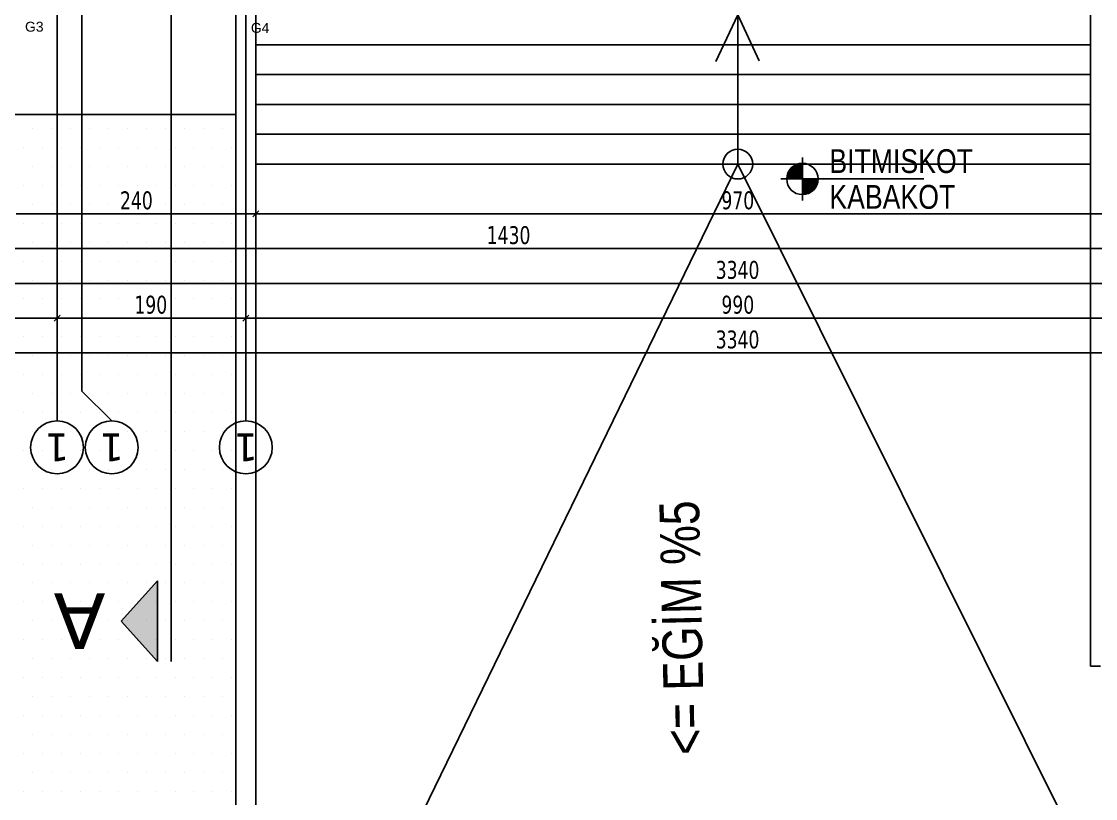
# Model space of a CAD drawing. Header units: millimetres. Extents: x 43168.9 to 43194.6, y -25545.1 to -25543.4.
# Drawn here: x 43171.7217 to 43171.9379, y -25544.7086 to -25544.5522 of the extents above; entities that cross this region are included whole.
import ezdxf
from ezdxf.enums import TextEntityAlignment as Align

# ---------------------------------------------------------------- set-up
doc = ezdxf.new("R2010")
doc.units = ezdxf.units.MM
doc.header["$LTSCALE"] = 200
doc.linetypes.add('DASHDOT', pattern=[1, 0.5, -0.25, 0, -0.25])
doc.linetypes.add('DASHDOT2', pattern=[0.5, 0.25, -0.125, 0, -0.125])
for name, color, linetype in [('aks_sgh', 5, 'DASHDOT2'), ('gor-2_sgh', 161, 'Continuous'), ('kesitcizgisi_sgh', 22, 'Continuous'), ('olcuaks_sgh', 41, 'Continuous'), ('olcudis_sgh', 185, 'Continuous'), ('vaziyet-01_sgh', 33, 'Continuous'), ('yazi-genel_sgh', 7, 'Continuous')]:
    doc.layers.add(name, color=color, linetype=linetype)
doc.layers.add('cim_sgh', color=7, linetype='Continuous', true_color=0x248f00)
doc.styles.add('1-200', font='arial.ttf', dxfattribs={"height": 60})
doc.styles.add('dim', font='VERDANA.TTF', dxfattribs={"width": 0.7})
doc.styles.add('text1', font='VERDANA.TTF')
doc.styles.add('text2', font='arial.ttf')

msp = doc.modelspace()

# ---------------------------------------------------------------- hatches: boundary and pattern name
msp.add_hatch(color=256).paths.add_polyline_path([(43171.74908, -25544.68099), (43171.74908, -25544.66475), (43171.7418, -25544.67287)])

# ---------------------------------------------------------------- linework, layer by layer
for p, q in [((43171.87574, -25544.58383), (43171.87879, -25544.58077)), ((43171.87576, -25544.58354), (43171.8785, -25544.5808)), ((43171.87582, -25544.5832), (43171.87818, -25544.58085)), ((43171.87592, -25544.58392), (43171.87888, -25544.58096)), ((43171.87593, -25544.58282), (43171.87779, -25544.58096)), ((43171.87888, -25544.58187), (43171.87793, -25544.58092)), ((43171.87888, -25544.5816), (43171.87814, -25544.58086)), ((43171.87888, -25544.58133), (43171.87837, -25544.58082)), ((43171.87888, -25544.58106), (43171.8786, -25544.58078)), ((43171.87888, -25544.58079), (43171.87886, -25544.58077)), ((43171.87689, -25544.58392), (43171.87589, -25544.58292)), ((43171.87716, -25544.58392), (43171.87597, -25544.58273)), ((43171.87743, -25544.58392), (43171.87605, -25544.58254)), ((43171.8777, -25544.58392), (43171.87614, -25544.58237)), ((43171.87618, -25544.58231), (43171.87727, -25544.58122)), ((43171.87618, -25544.58392), (43171.87888, -25544.58123)), ((43171.87797, -25544.58392), (43171.87625, -25544.5822)), ((43171.87824, -25544.58392), (43171.87636, -25544.58204)), ((43171.87645, -25544.58392), (43171.87888, -25544.58149)), ((43171.87851, -25544.58392), (43171.87648, -25544.58189)), ((43171.87878, -25544.58392), (43171.8766, -25544.58175)), ((43171.87672, -25544.58392), (43171.87888, -25544.58176)), ((43171.87888, -25544.58375), (43171.87674, -25544.58162)), ((43171.87888, -25544.58348), (43171.87688, -25544.58149)), ((43171.87699, -25544.58392), (43171.87888, -25544.58203)), ((43171.87888, -25544.58321), (43171.87704, -25544.58137)), ((43171.87888, -25544.58295), (43171.8772, -25544.58127)), ((43171.87726, -25544.58392), (43171.87888, -25544.5823)), ((43171.87888, -25544.58268), (43171.87736, -25544.58116)), ((43171.87753, -25544.58392), (43171.87888, -25544.58257)), ((43171.87888, -25544.58241), (43171.87755, -25544.58108)), ((43171.87888, -25544.58214), (43171.87773, -25544.58099)), ((43171.8778, -25544.58392), (43171.87888, -25544.58284)), ((43171.87807, -25544.58392), (43171.87888, -25544.58311)), ((43171.87581, -25544.58392), (43171.87573, -25544.58384)), ((43171.87608, -25544.58392), (43171.87575, -25544.58359)), ((43171.87635, -25544.58392), (43171.87579, -25544.58336)), ((43171.87662, -25544.58392), (43171.87584, -25544.58314)), ((43171.87834, -25544.58392), (43171.87888, -25544.58338)), ((43171.87861, -25544.58392), (43171.87888, -25544.58365)), ((43171.87888, -25544.58419), (43171.87915, -25544.58392)), ((43171.87888, -25544.58446), (43171.87942, -25544.58392)), ((43171.87888, -25544.58473), (43171.87969, -25544.58392)), ((43171.87888, -25544.585), (43171.87996, -25544.58392)), ((43171.87888, -25544.58527), (43171.88023, -25544.58392)), ((43171.87888, -25544.58554), (43171.8805, -25544.58392)), ((43171.87888, -25544.58581), (43171.88076, -25544.58392)), ((43171.87888, -25544.58607), (43171.88103, -25544.58392)), ((43171.87888, -25544.58634), (43171.8813, -25544.58392)), ((43171.87888, -25544.58661), (43171.88157, -25544.58392)), ((43171.87888, -25544.58688), (43171.88184, -25544.58392)), ((43171.88105, -25544.5862), (43171.87888, -25544.58402)), ((43171.88091, -25544.58632), (43171.87888, -25544.58429)), ((43171.88076, -25544.58644), (43171.87888, -25544.58456)), ((43171.8806, -25544.58655), (43171.87888, -25544.58483)), ((43171.88043, -25544.58665), (43171.87888, -25544.5851)), ((43171.87897, -25544.58706), (43171.88202, -25544.58401)), ((43171.88118, -25544.58606), (43171.87904, -25544.58392)), ((43171.87926, -25544.58704), (43171.882, -25544.5843)), ((43171.88131, -25544.58591), (43171.87931, -25544.58392)), ((43171.88143, -25544.58576), (43171.87958, -25544.58392)), ((43171.87959, -25544.58698), (43171.88195, -25544.58462)), ((43171.88153, -25544.5856), (43171.87985, -25544.58392)), ((43171.87997, -25544.58687), (43171.88184, -25544.585)), ((43171.88164, -25544.58544), (43171.88012, -25544.58392)), ((43171.88172, -25544.58525), (43171.88039, -25544.58392)), ((43171.88181, -25544.58507), (43171.88066, -25544.58392)), ((43171.88188, -25544.58487), (43171.88093, -25544.58392)), ((43171.88194, -25544.58466), (43171.8812, -25544.58392)), ((43171.88198, -25544.58443), (43171.88147, -25544.58392)), ((43171.88202, -25544.5842), (43171.88174, -25544.58392)), ((43171.88203, -25544.58394), (43171.88201, -25544.58392)), ((43171.88025, -25544.58674), (43171.87888, -25544.58537)), ((43171.88007, -25544.58683), (43171.87888, -25544.58564)), ((43171.87988, -25544.58691), (43171.87888, -25544.58591)), ((43171.87966, -25544.58696), (43171.87888, -25544.58618)), ((43171.87944, -25544.58701), (43171.87888, -25544.58645)), ((43171.87921, -25544.58704), (43171.87888, -25544.58672)), ((43171.87896, -25544.58706), (43171.87888, -25544.58699)), ((43171.88049, -25544.58662), (43171.88158, -25544.58553)), ((43171.72888, -25544.6326), (43171.72888, -25544.60992)), ((43171.76688, -25544.6326), (43171.76688, -25544.60992)), ((43171.73988, -25544.6326), (43171.73988, -25544.6326)), ((43171.74908, -25544.66475), (43171.7418, -25544.67287)), ((43171.74908, -25544.68099), (43171.74908, -25544.66475)), ((43171.7418, -25544.67287), (43171.74908, -25544.68099))]:
    msp.add_line(p, q)
at = {"color": 0}
for p, q in [((43171.87888, -25544.57957), (43171.87888, -25544.58827)), ((43171.87453, -25544.58392), (43171.90333, -25544.58392))]:
    msp.add_line(p, q, dxfattribs=at)
at = {"color": 0, "linetype": 'ByBlock', "lineweight": -2}
for p, q in [((43171.76948, -25544.59032), (43171.76828, -25544.59152)), ((43171.76828, -25544.59152), (43171.76948, -25544.59032)), ((43171.72828, -25544.61252), (43171.72948, -25544.61132)), ((43171.72948, -25544.61132), (43171.72828, -25544.61252)), ((43171.76628, -25544.61252), (43171.76748, -25544.61132)), ((43171.76748, -25544.61132), (43171.76628, -25544.61252))]:
    msp.add_line(p, q, dxfattribs=at)
at = {"linetype": 'DASHDOT'}
msp.add_line((43171.75188, -25544.61379), (43171.75188, -25544.68099), dxfattribs=at)
at = {"color": 0}
msp.add_circle((43171.87888, -25544.58392), 0.00315, dxfattribs=at)
at = {"linetype": 'Continuous'}
for centre in [(43171.72888, -25544.63792), (43171.73988, -25544.63792), (43171.76688, -25544.63792)]:
    msp.add_circle(centre, 0.00532, dxfattribs=at)
at = {"layer": 'aks_sgh'}
for p, q in [((43171.72888, -25543.74092), (43171.72888, -25544.60992)), ((43171.73388, -25543.74092), (43171.73388, -25544.60992)), ((43171.76688, -25543.74092), (43171.76688, -25544.60992)), ((43171.73388, -25544.6266), (43171.73388, -25544.60992)), ((43171.73988, -25544.6326), (43171.73388, -25544.6266))]:
    msp.add_line(p, q, dxfattribs=at)
at = {"layer": 'cim_sgh'}
for p, q in [((43171.72404, -25544.57377), (43171.72404, -25544.57377)), ((43171.72785, -25544.57377), (43171.72785, -25544.57377)), ((43171.73166, -25544.57377), (43171.73166, -25544.57377)), ((43171.73547, -25544.57377), (43171.73547, -25544.57377)), ((43171.73928, -25544.57377), (43171.73928, -25544.57377)), ((43171.74309, -25544.57377), (43171.74309, -25544.57377)), ((43171.7469, -25544.57377), (43171.7469, -25544.57377)), ((43171.75071, -25544.57377), (43171.75071, -25544.57377)), ((43171.75452, -25544.57377), (43171.75452, -25544.57377)), ((43171.75833, -25544.57377), (43171.75833, -25544.57377)), ((43171.76214, -25544.57377), (43171.76214, -25544.57377)), ((43171.72214, -25544.57758), (43171.72214, -25544.57758)), ((43171.72595, -25544.57758), (43171.72595, -25544.57758)), ((43171.72976, -25544.57758), (43171.72976, -25544.57758)), ((43171.73357, -25544.57758), (43171.73357, -25544.57758)), ((43171.73738, -25544.57758), (43171.73738, -25544.57758)), ((43171.74119, -25544.57758), (43171.74119, -25544.57758)), ((43171.745, -25544.57758), (43171.745, -25544.57758)), ((43171.74881, -25544.57758), (43171.74881, -25544.57758)), ((43171.75262, -25544.57758), (43171.75262, -25544.57758)), ((43171.75643, -25544.57758), (43171.75643, -25544.57758)), ((43171.76024, -25544.57758), (43171.76024, -25544.57758)), ((43171.76405, -25544.57758), (43171.76405, -25544.57758)), ((43171.72404, -25544.58139), (43171.72404, -25544.58139)), ((43171.72785, -25544.58139), (43171.72785, -25544.58139)), ((43171.73166, -25544.58139), (43171.73166, -25544.58139)), ((43171.73547, -25544.58139), (43171.73547, -25544.58139)), ((43171.73928, -25544.58139), (43171.73928, -25544.58139)), ((43171.74309, -25544.58139), (43171.74309, -25544.58139)), ((43171.7469, -25544.58139), (43171.7469, -25544.58139)), ((43171.75071, -25544.58139), (43171.75071, -25544.58139)), ((43171.75452, -25544.58139), (43171.75452, -25544.58139)), ((43171.75833, -25544.58139), (43171.75833, -25544.58139)), ((43171.76214, -25544.58139), (43171.76214, -25544.58139)), ((43171.72214, -25544.5852), (43171.72214, -25544.5852)), ((43171.72595, -25544.5852), (43171.72595, -25544.5852)), ((43171.72976, -25544.5852), (43171.72976, -25544.5852)), ((43171.73357, -25544.5852), (43171.73357, -25544.5852)), ((43171.73738, -25544.5852), (43171.73738, -25544.5852)), ((43171.74119, -25544.5852), (43171.74119, -25544.5852)), ((43171.745, -25544.5852), (43171.745, -25544.5852)), ((43171.74881, -25544.5852), (43171.74881, -25544.5852)), ((43171.75262, -25544.5852), (43171.75262, -25544.5852)), ((43171.75643, -25544.5852), (43171.75643, -25544.5852)), ((43171.76024, -25544.5852), (43171.76024, -25544.5852)), ((43171.76405, -25544.5852), (43171.76405, -25544.5852)), ((43171.72404, -25544.58901), (43171.72404, -25544.58901)), ((43171.72785, -25544.58901), (43171.72785, -25544.58901)), ((43171.73166, -25544.58901), (43171.73166, -25544.58901)), ((43171.73547, -25544.58901), (43171.73547, -25544.58901)), ((43171.73928, -25544.58901), (43171.73928, -25544.58901)), ((43171.74309, -25544.58901), (43171.74309, -25544.58901)), ((43171.7469, -25544.58901), (43171.7469, -25544.58901)), ((43171.75071, -25544.58901), (43171.75071, -25544.58901)), ((43171.75452, -25544.58901), (43171.75452, -25544.58901)), ((43171.75833, -25544.58901), (43171.75833, -25544.58901)), ((43171.76214, -25544.58901), (43171.76214, -25544.58901)), ((43171.72214, -25544.59282), (43171.72214, -25544.59282)), ((43171.72595, -25544.59282), (43171.72595, -25544.59282)), ((43171.72976, -25544.59282), (43171.72976, -25544.59282)), ((43171.73357, -25544.59282), (43171.73357, -25544.59282)), ((43171.73738, -25544.59282), (43171.73738, -25544.59282)), ((43171.74119, -25544.59282), (43171.74119, -25544.59282)), ((43171.745, -25544.59282), (43171.745, -25544.59282)), ((43171.74881, -25544.59282), (43171.74881, -25544.59282)), ((43171.75262, -25544.59282), (43171.75262, -25544.59282)), ((43171.75643, -25544.59282), (43171.75643, -25544.59282)), ((43171.76024, -25544.59282), (43171.76024, -25544.59282)), ((43171.76405, -25544.59282), (43171.76405, -25544.59282)), ((43171.72404, -25544.59663), (43171.72404, -25544.59663)), ((43171.72785, -25544.59663), (43171.72785, -25544.59663)), ((43171.73166, -25544.59663), (43171.73166, -25544.59663)), ((43171.73547, -25544.59663), (43171.73547, -25544.59663)), ((43171.73928, -25544.59663), (43171.73928, -25544.59663)), ((43171.74309, -25544.59663), (43171.74309, -25544.59663)), ((43171.7469, -25544.59663), (43171.7469, -25544.59663)), ((43171.75071, -25544.59663), (43171.75071, -25544.59663)), ((43171.75452, -25544.59663), (43171.75452, -25544.59663)), ((43171.75833, -25544.59663), (43171.75833, -25544.59663)), ((43171.76214, -25544.59663), (43171.76214, -25544.59663)), ((43171.72214, -25544.60044), (43171.72214, -25544.60044)), ((43171.72595, -25544.60044), (43171.72595, -25544.60044)), ((43171.72976, -25544.60044), (43171.72976, -25544.60044)), ((43171.73357, -25544.60044), (43171.73357, -25544.60044)), ((43171.73738, -25544.60044), (43171.73738, -25544.60044)), ((43171.74119, -25544.60044), (43171.74119, -25544.60044)), ((43171.745, -25544.60044), (43171.745, -25544.60044)), ((43171.74881, -25544.60044), (43171.74881, -25544.60044)), ((43171.75262, -25544.60044), (43171.75262, -25544.60044)), ((43171.75643, -25544.60044), (43171.75643, -25544.60044)), ((43171.76024, -25544.60044), (43171.76024, -25544.60044)), ((43171.76405, -25544.60044), (43171.76405, -25544.60044)), ((43171.72404, -25544.60425), (43171.72404, -25544.60425)), ((43171.72785, -25544.60425), (43171.72785, -25544.60425)), ((43171.73166, -25544.60425), (43171.73166, -25544.60425)), ((43171.73547, -25544.60425), (43171.73547, -25544.60425)), ((43171.73928, -25544.60425), (43171.73928, -25544.60425)), ((43171.74309, -25544.60425), (43171.74309, -25544.60425)), ((43171.7469, -25544.60425), (43171.7469, -25544.60425)), ((43171.75071, -25544.60425), (43171.75071, -25544.60425)), ((43171.75452, -25544.60425), (43171.75452, -25544.60425)), ((43171.75833, -25544.60425), (43171.75833, -25544.60425)), ((43171.76214, -25544.60425), (43171.76214, -25544.60425)), ((43171.72214, -25544.60806), (43171.72214, -25544.60806)), ((43171.72595, -25544.60806), (43171.72595, -25544.60806)), ((43171.72976, -25544.60806), (43171.72976, -25544.60806)), ((43171.73357, -25544.60806), (43171.73357, -25544.60806)), ((43171.73738, -25544.60806), (43171.73738, -25544.60806)), ((43171.74119, -25544.60806), (43171.74119, -25544.60806)), ((43171.745, -25544.60806), (43171.745, -25544.60806)), ((43171.74881, -25544.60806), (43171.74881, -25544.60806)), ((43171.75262, -25544.60806), (43171.75262, -25544.60806)), ((43171.75643, -25544.60806), (43171.75643, -25544.60806)), ((43171.76024, -25544.60806), (43171.76024, -25544.60806)), ((43171.76405, -25544.60806), (43171.76405, -25544.60806)), ((43171.72404, -25544.61187), (43171.72404, -25544.61187)), ((43171.72785, -25544.61187), (43171.72785, -25544.61187)), ((43171.73166, -25544.61187), (43171.73166, -25544.61187)), ((43171.73547, -25544.61187), (43171.73547, -25544.61187)), ((43171.73928, -25544.61187), (43171.73928, -25544.61187)), ((43171.74309, -25544.61187), (43171.74309, -25544.61187)), ((43171.7469, -25544.61187), (43171.7469, -25544.61187)), ((43171.75071, -25544.61187), (43171.75071, -25544.61187)), ((43171.75452, -25544.61187), (43171.75452, -25544.61187)), ((43171.75833, -25544.61187), (43171.75833, -25544.61187)), ((43171.76214, -25544.61187), (43171.76214, -25544.61187)), ((43171.72214, -25544.61568), (43171.72214, -25544.61568)), ((43171.72595, -25544.61568), (43171.72595, -25544.61568)), ((43171.72976, -25544.61568), (43171.72976, -25544.61568)), ((43171.73357, -25544.61568), (43171.73357, -25544.61568)), ((43171.73738, -25544.61568), (43171.73738, -25544.61568)), ((43171.74119, -25544.61568), (43171.74119, -25544.61568)), ((43171.745, -25544.61568), (43171.745, -25544.61568)), ((43171.74881, -25544.61568), (43171.74881, -25544.61568)), ((43171.75262, -25544.61568), (43171.75262, -25544.61568)), ((43171.75643, -25544.61568), (43171.75643, -25544.61568)), ((43171.76024, -25544.61568), (43171.76024, -25544.61568)), ((43171.76405, -25544.61568), (43171.76405, -25544.61568)), ((43171.72404, -25544.61949), (43171.72404, -25544.61949)), ((43171.72785, -25544.61949), (43171.72785, -25544.61949)), ((43171.73166, -25544.61949), (43171.73166, -25544.61949)), ((43171.73547, -25544.61949), (43171.73547, -25544.61949)), ((43171.73928, -25544.61949), (43171.73928, -25544.61949)), ((43171.74309, -25544.61949), (43171.74309, -25544.61949)), ((43171.7469, -25544.61949), (43171.7469, -25544.61949)), ((43171.75071, -25544.61949), (43171.75071, -25544.61949)), ((43171.75452, -25544.61949), (43171.75452, -25544.61949)), ((43171.75833, -25544.61949), (43171.75833, -25544.61949)), ((43171.76214, -25544.61949), (43171.76214, -25544.61949)), ((43171.72214, -25544.6233), (43171.72214, -25544.6233)), ((43171.72595, -25544.6233), (43171.72595, -25544.6233)), ((43171.72976, -25544.6233), (43171.72976, -25544.6233)), ((43171.73357, -25544.6233), (43171.73357, -25544.6233)), ((43171.73738, -25544.6233), (43171.73738, -25544.6233)), ((43171.74119, -25544.6233), (43171.74119, -25544.6233)), ((43171.745, -25544.6233), (43171.745, -25544.6233)), ((43171.74881, -25544.6233), (43171.74881, -25544.6233)), ((43171.75262, -25544.6233), (43171.75262, -25544.6233)), ((43171.75643, -25544.6233), (43171.75643, -25544.6233)), ((43171.76024, -25544.6233), (43171.76024, -25544.6233)), ((43171.76405, -25544.6233), (43171.76405, -25544.6233)), ((43171.72404, -25544.62711), (43171.72404, -25544.62711)), ((43171.72785, -25544.62711), (43171.72785, -25544.62711)), ((43171.73166, -25544.62711), (43171.73166, -25544.62711)), ((43171.73547, -25544.62711), (43171.73547, -25544.62711)), ((43171.73928, -25544.62711), (43171.73928, -25544.62711)), ((43171.74309, -25544.62711), (43171.74309, -25544.62711)), ((43171.7469, -25544.62711), (43171.7469, -25544.62711)), ((43171.75071, -25544.62711), (43171.75071, -25544.62711)), ((43171.75452, -25544.62711), (43171.75452, -25544.62711)), ((43171.75833, -25544.62711), (43171.75833, -25544.62711)), ((43171.76214, -25544.62711), (43171.76214, -25544.62711)), ((43171.72214, -25544.63092), (43171.72214, -25544.63092)), ((43171.72595, -25544.63092), (43171.72595, -25544.63092)), ((43171.72976, -25544.63092), (43171.72976, -25544.63092)), ((43171.73357, -25544.63092), (43171.73357, -25544.63092)), ((43171.73738, -25544.63092), (43171.73738, -25544.63092)), ((43171.74119, -25544.63092), (43171.74119, -25544.63092)), ((43171.745, -25544.63092), (43171.745, -25544.63092)), ((43171.74881, -25544.63092), (43171.74881, -25544.63092)), ((43171.75262, -25544.63092), (43171.75262, -25544.63092)), ((43171.75643, -25544.63092), (43171.75643, -25544.63092)), ((43171.76024, -25544.63092), (43171.76024, -25544.63092)), ((43171.76405, -25544.63092), (43171.76405, -25544.63092)), ((43171.72404, -25544.63473), (43171.72404, -25544.63473)), ((43171.72785, -25544.63473), (43171.72785, -25544.63473)), ((43171.73166, -25544.63473), (43171.73166, -25544.63473)), ((43171.73547, -25544.63473), (43171.73547, -25544.63473)), ((43171.73928, -25544.63473), (43171.73928, -25544.63473)), ((43171.74309, -25544.63473), (43171.74309, -25544.63473)), ((43171.7469, -25544.63473), (43171.7469, -25544.63473)), ((43171.75071, -25544.63473), (43171.75071, -25544.63473)), ((43171.75452, -25544.63473), (43171.75452, -25544.63473)), ((43171.75833, -25544.63473), (43171.75833, -25544.63473)), ((43171.76214, -25544.63473), (43171.76214, -25544.63473)), ((43171.72214, -25544.63854), (43171.72214, -25544.63854)), ((43171.72595, -25544.63854), (43171.72595, -25544.63854)), ((43171.72976, -25544.63854), (43171.72976, -25544.63854)), ((43171.73357, -25544.63854), (43171.73357, -25544.63854)), ((43171.73738, -25544.63854), (43171.73738, -25544.63854)), ((43171.74119, -25544.63854), (43171.74119, -25544.63854)), ((43171.745, -25544.63854), (43171.745, -25544.63854)), ((43171.74881, -25544.63854), (43171.74881, -25544.63854)), ((43171.75262, -25544.63854), (43171.75262, -25544.63854)), ((43171.75643, -25544.63854), (43171.75643, -25544.63854)), ((43171.76024, -25544.63854), (43171.76024, -25544.63854)), ((43171.76405, -25544.63854), (43171.76405, -25544.63854)), ((43171.72404, -25544.64235), (43171.72404, -25544.64235)), ((43171.72785, -25544.64235), (43171.72785, -25544.64235)), ((43171.73166, -25544.64235), (43171.73166, -25544.64235)), ((43171.73547, -25544.64235), (43171.73547, -25544.64235)), ((43171.73928, -25544.64235), (43171.73928, -25544.64235)), ((43171.74309, -25544.64235), (43171.74309, -25544.64235)), ((43171.7469, -25544.64235), (43171.7469, -25544.64235)), ((43171.75071, -25544.64235), (43171.75071, -25544.64235)), ((43171.75452, -25544.64235), (43171.75452, -25544.64235)), ((43171.75833, -25544.64235), (43171.75833, -25544.64235)), ((43171.76214, -25544.64235), (43171.76214, -25544.64235)), ((43171.72214, -25544.64616), (43171.72214, -25544.64616)), ((43171.72595, -25544.64616), (43171.72595, -25544.64616)), ((43171.72976, -25544.64616), (43171.72976, -25544.64616)), ((43171.73357, -25544.64616), (43171.73357, -25544.64616)), ((43171.73738, -25544.64616), (43171.73738, -25544.64616)), ((43171.74119, -25544.64616), (43171.74119, -25544.64616)), ((43171.745, -25544.64616), (43171.745, -25544.64616)), ((43171.74881, -25544.64616), (43171.74881, -25544.64616)), ((43171.75262, -25544.64616), (43171.75262, -25544.64616)), ((43171.75643, -25544.64616), (43171.75643, -25544.64616)), ((43171.76024, -25544.64616), (43171.76024, -25544.64616)), ((43171.76405, -25544.64616), (43171.76405, -25544.64616)), ((43171.72404, -25544.64997), (43171.72404, -25544.64997)), ((43171.72785, -25544.64997), (43171.72785, -25544.64997)), ((43171.73166, -25544.64997), (43171.73166, -25544.64997)), ((43171.73547, -25544.64997), (43171.73547, -25544.64997)), ((43171.73928, -25544.64997), (43171.73928, -25544.64997)), ((43171.74309, -25544.64997), (43171.74309, -25544.64997)), ((43171.7469, -25544.64997), (43171.7469, -25544.64997)), ((43171.75071, -25544.64997), (43171.75071, -25544.64997)), ((43171.75452, -25544.64997), (43171.75452, -25544.64997)), ((43171.75833, -25544.64997), (43171.75833, -25544.64997)), ((43171.76214, -25544.64997), (43171.76214, -25544.64997)), ((43171.72214, -25544.65378), (43171.72214, -25544.65378)), ((43171.72595, -25544.65378), (43171.72595, -25544.65378)), ((43171.72976, -25544.65378), (43171.72976, -25544.65378)), ((43171.73357, -25544.65378), (43171.73357, -25544.65378)), ((43171.73738, -25544.65378), (43171.73738, -25544.65378)), ((43171.74119, -25544.65378), (43171.74119, -25544.65378)), ((43171.745, -25544.65378), (43171.745, -25544.65378)), ((43171.74881, -25544.65378), (43171.74881, -25544.65378)), ((43171.75262, -25544.65378), (43171.75262, -25544.65378)), ((43171.75643, -25544.65378), (43171.75643, -25544.65378)), ((43171.76024, -25544.65378), (43171.76024, -25544.65378)), ((43171.76405, -25544.65378), (43171.76405, -25544.65378)), ((43171.72404, -25544.65759), (43171.72404, -25544.65759)), ((43171.72785, -25544.65759), (43171.72785, -25544.65759)), ((43171.73166, -25544.65759), (43171.73166, -25544.65759)), ((43171.73547, -25544.65759), (43171.73547, -25544.65759)), ((43171.73928, -25544.65759), (43171.73928, -25544.65759)), ((43171.74309, -25544.65759), (43171.74309, -25544.65759)), ((43171.7469, -25544.65759), (43171.7469, -25544.65759)), ((43171.75071, -25544.65759), (43171.75071, -25544.65759)), ((43171.75452, -25544.65759), (43171.75452, -25544.65759)), ((43171.75833, -25544.65759), (43171.75833, -25544.65759)), ((43171.76214, -25544.65759), (43171.76214, -25544.65759)), ((43171.72214, -25544.6614), (43171.72214, -25544.6614)), ((43171.72595, -25544.6614), (43171.72595, -25544.6614)), ((43171.72976, -25544.6614), (43171.72976, -25544.6614)), ((43171.73357, -25544.6614), (43171.73357, -25544.6614)), ((43171.73738, -25544.6614), (43171.73738, -25544.6614)), ((43171.74119, -25544.6614), (43171.74119, -25544.6614)), ((43171.745, -25544.6614), (43171.745, -25544.6614)), ((43171.74881, -25544.6614), (43171.74881, -25544.6614)), ((43171.75262, -25544.6614), (43171.75262, -25544.6614)), ((43171.75643, -25544.6614), (43171.75643, -25544.6614)), ((43171.76024, -25544.6614), (43171.76024, -25544.6614)), ((43171.76405, -25544.6614), (43171.76405, -25544.6614)), ((43171.72404, -25544.66521), (43171.72404, -25544.66521)), ((43171.72785, -25544.66521), (43171.72785, -25544.66521)), ((43171.73166, -25544.66521), (43171.73166, -25544.66521)), ((43171.73547, -25544.66521), (43171.73547, -25544.66521)), ((43171.73928, -25544.66521), (43171.73928, -25544.66521)), ((43171.74309, -25544.66521), (43171.74309, -25544.66521)), ((43171.7469, -25544.66521), (43171.7469, -25544.66521)), ((43171.75071, -25544.66521), (43171.75071, -25544.66521)), ((43171.75452, -25544.66521), (43171.75452, -25544.66521)), ((43171.75833, -25544.66521), (43171.75833, -25544.66521)), ((43171.76214, -25544.66521), (43171.76214, -25544.66521)), ((43171.72214, -25544.66902), (43171.72214, -25544.66902)), ((43171.72595, -25544.66902), (43171.72595, -25544.66902)), ((43171.72976, -25544.66902), (43171.72976, -25544.66902)), ((43171.73357, -25544.66902), (43171.73357, -25544.66902)), ((43171.73738, -25544.66902), (43171.73738, -25544.66902)), ((43171.74119, -25544.66902), (43171.74119, -25544.66902)), ((43171.745, -25544.66902), (43171.745, -25544.66902)), ((43171.74881, -25544.66902), (43171.74881, -25544.66902)), ((43171.75262, -25544.66902), (43171.75262, -25544.66902)), ((43171.75643, -25544.66902), (43171.75643, -25544.66902)), ((43171.76024, -25544.66902), (43171.76024, -25544.66902)), ((43171.76405, -25544.66902), (43171.76405, -25544.66902)), ((43171.72404, -25544.67283), (43171.72404, -25544.67283)), ((43171.72785, -25544.67283), (43171.72785, -25544.67283)), ((43171.73166, -25544.67283), (43171.73166, -25544.67283)), ((43171.73547, -25544.67283), (43171.73547, -25544.67283)), ((43171.73928, -25544.67283), (43171.73928, -25544.67283)), ((43171.74309, -25544.67283), (43171.74309, -25544.67283)), ((43171.7469, -25544.67283), (43171.7469, -25544.67283)), ((43171.75071, -25544.67283), (43171.75071, -25544.67283)), ((43171.75452, -25544.67283), (43171.75452, -25544.67283)), ((43171.75833, -25544.67283), (43171.75833, -25544.67283)), ((43171.76214, -25544.67283), (43171.76214, -25544.67283)), ((43171.72214, -25544.67664), (43171.72214, -25544.67664)), ((43171.72595, -25544.67664), (43171.72595, -25544.67664)), ((43171.72976, -25544.67664), (43171.72976, -25544.67664)), ((43171.73357, -25544.67664), (43171.73357, -25544.67664)), ((43171.73738, -25544.67664), (43171.73738, -25544.67664)), ((43171.74119, -25544.67664), (43171.74119, -25544.67664)), ((43171.745, -25544.67664), (43171.745, -25544.67664)), ((43171.74881, -25544.67664), (43171.74881, -25544.67664)), ((43171.75262, -25544.67664), (43171.75262, -25544.67664)), ((43171.75643, -25544.67664), (43171.75643, -25544.67664)), ((43171.76024, -25544.67664), (43171.76024, -25544.67664)), ((43171.76405, -25544.67664), (43171.76405, -25544.67664)), ((43171.72404, -25544.68045), (43171.72404, -25544.68045)), ((43171.72785, -25544.68045), (43171.72785, -25544.68045)), ((43171.73166, -25544.68045), (43171.73166, -25544.68045)), ((43171.73547, -25544.68045), (43171.73547, -25544.68045)), ((43171.73928, -25544.68045), (43171.73928, -25544.68045)), ((43171.74309, -25544.68045), (43171.74309, -25544.68045)), ((43171.7469, -25544.68045), (43171.7469, -25544.68045)), ((43171.75071, -25544.68045), (43171.75071, -25544.68045)), ((43171.75452, -25544.68045), (43171.75452, -25544.68045)), ((43171.75833, -25544.68045), (43171.75833, -25544.68045)), ((43171.76214, -25544.68045), (43171.76214, -25544.68045)), ((43171.72214, -25544.68426), (43171.72214, -25544.68426)), ((43171.72595, -25544.68426), (43171.72595, -25544.68426)), ((43171.72976, -25544.68426), (43171.72976, -25544.68426)), ((43171.73357, -25544.68426), (43171.73357, -25544.68426)), ((43171.73738, -25544.68426), (43171.73738, -25544.68426)), ((43171.74119, -25544.68426), (43171.74119, -25544.68426)), ((43171.745, -25544.68426), (43171.745, -25544.68426)), ((43171.74881, -25544.68426), (43171.74881, -25544.68426)), ((43171.75262, -25544.68426), (43171.75262, -25544.68426)), ((43171.75643, -25544.68426), (43171.75643, -25544.68426)), ((43171.76024, -25544.68426), (43171.76024, -25544.68426)), ((43171.76405, -25544.68426), (43171.76405, -25544.68426)), ((43171.72404, -25544.68807), (43171.72404, -25544.68807)), ((43171.72785, -25544.68807), (43171.72785, -25544.68807)), ((43171.73166, -25544.68807), (43171.73166, -25544.68807)), ((43171.73547, -25544.68807), (43171.73547, -25544.68807)), ((43171.73928, -25544.68807), (43171.73928, -25544.68807)), ((43171.74309, -25544.68807), (43171.74309, -25544.68807)), ((43171.7469, -25544.68807), (43171.7469, -25544.68807)), ((43171.75071, -25544.68807), (43171.75071, -25544.68807)), ((43171.75452, -25544.68807), (43171.75452, -25544.68807)), ((43171.75833, -25544.68807), (43171.75833, -25544.68807)), ((43171.76214, -25544.68807), (43171.76214, -25544.68807)), ((43171.72214, -25544.69188), (43171.72214, -25544.69188)), ((43171.72595, -25544.69188), (43171.72595, -25544.69188)), ((43171.72976, -25544.69188), (43171.72976, -25544.69188)), ((43171.73357, -25544.69188), (43171.73357, -25544.69188)), ((43171.73738, -25544.69188), (43171.73738, -25544.69188)), ((43171.74119, -25544.69188), (43171.74119, -25544.69188)), ((43171.745, -25544.69188), (43171.745, -25544.69188)), ((43171.74881, -25544.69188), (43171.74881, -25544.69188)), ((43171.75262, -25544.69188), (43171.75262, -25544.69188)), ((43171.75643, -25544.69188), (43171.75643, -25544.69188)), ((43171.76024, -25544.69188), (43171.76024, -25544.69188)), ((43171.76405, -25544.69188), (43171.76405, -25544.69188)), ((43171.72404, -25544.69569), (43171.72404, -25544.69569)), ((43171.72785, -25544.69569), (43171.72785, -25544.69569)), ((43171.73166, -25544.69569), (43171.73166, -25544.69569)), ((43171.73547, -25544.69569), (43171.73547, -25544.69569)), ((43171.73928, -25544.69569), (43171.73928, -25544.69569)), ((43171.74309, -25544.69569), (43171.74309, -25544.69569)), ((43171.7469, -25544.69569), (43171.7469, -25544.69569)), ((43171.75071, -25544.69569), (43171.75071, -25544.69569)), ((43171.75452, -25544.69569), (43171.75452, -25544.69569)), ((43171.75833, -25544.69569), (43171.75833, -25544.69569)), ((43171.76214, -25544.69569), (43171.76214, -25544.69569)), ((43171.72214, -25544.6995), (43171.72214, -25544.6995)), ((43171.72595, -25544.6995), (43171.72595, -25544.6995)), ((43171.72976, -25544.6995), (43171.72976, -25544.6995)), ((43171.73357, -25544.6995), (43171.73357, -25544.6995)), ((43171.73738, -25544.6995), (43171.73738, -25544.6995)), ((43171.74119, -25544.6995), (43171.74119, -25544.6995)), ((43171.745, -25544.6995), (43171.745, -25544.6995)), ((43171.74881, -25544.6995), (43171.74881, -25544.6995)), ((43171.75262, -25544.6995), (43171.75262, -25544.6995)), ((43171.75643, -25544.6995), (43171.75643, -25544.6995)), ((43171.76024, -25544.6995), (43171.76024, -25544.6995)), ((43171.76405, -25544.6995), (43171.76405, -25544.6995)), ((43171.72404, -25544.70331), (43171.72404, -25544.70331)), ((43171.72785, -25544.70331), (43171.72785, -25544.70331)), ((43171.73166, -25544.70331), (43171.73166, -25544.70331)), ((43171.73547, -25544.70331), (43171.73547, -25544.70331)), ((43171.73928, -25544.70331), (43171.73928, -25544.70331)), ((43171.74309, -25544.70331), (43171.74309, -25544.70331)), ((43171.7469, -25544.70331), (43171.7469, -25544.70331)), ((43171.75071, -25544.70331), (43171.75071, -25544.70331)), ((43171.75452, -25544.70331), (43171.75452, -25544.70331)), ((43171.75833, -25544.70331), (43171.75833, -25544.70331)), ((43171.76214, -25544.70331), (43171.76214, -25544.70331)), ((43171.72214, -25544.70712), (43171.72214, -25544.70712)), ((43171.72595, -25544.70712), (43171.72595, -25544.70712)), ((43171.72976, -25544.70712), (43171.72976, -25544.70712)), ((43171.73357, -25544.70712), (43171.73357, -25544.70712)), ((43171.73738, -25544.70712), (43171.73738, -25544.70712)), ((43171.74119, -25544.70712), (43171.74119, -25544.70712)), ((43171.745, -25544.70712), (43171.745, -25544.70712)), ((43171.74881, -25544.70712), (43171.74881, -25544.70712)), ((43171.75262, -25544.70712), (43171.75262, -25544.70712)), ((43171.75643, -25544.70712), (43171.75643, -25544.70712)), ((43171.76024, -25544.70712), (43171.76024, -25544.70712)), ((43171.76405, -25544.70712), (43171.76405, -25544.70712))]:
    msp.add_line(p, q, dxfattribs=at)
at = {"layer": 'gor-2_sgh'}
for p, q in [((43171.93688, -25544.49592), (43171.93688, -25544.68192)), ((43171.86149, -25544.56031), (43171.86588, -25544.55092)), ((43171.86588, -25544.58092), (43171.86588, -25544.55092)), ((43171.86588, -25544.55092), (43171.87018, -25544.56012)), ((43171.76888, -25544.55692), (43171.93688, -25544.55692)), ((43171.76888, -25544.56292), (43171.93688, -25544.56292)), ((43171.76888, -25544.56892), (43171.93688, -25544.56892)), ((43171.76888, -25544.57492), (43171.93688, -25544.57492)), ((43171.76888, -25544.58092), (43171.93688, -25544.58092)), ((43171.93688, -25544.68192), (43171.93888, -25544.68192))]:
    msp.add_line(p, q, dxfattribs=at)
msp.add_circle((43171.86588, -25544.58092), 0.003, dxfattribs=at)
at = {"layer": 'kesitcizgisi_sgh', "linetype": 'DASHDOT'}
msp.add_line((43171.75188, -25544.61379), (43171.75188, -25543.80816), dxfattribs=at)
at = {"layer": 'olcuaks_sgh'}
for p, q in [((43171.72888, -25544.61192), (43171.72888, -25544.61092)), ((43171.72888, -25544.61192), (43171.72888, -25544.61092)), ((43171.76688, -25544.61192), (43171.76688, -25544.61092)), ((43171.76688, -25544.61192), (43171.76688, -25544.61092)), ((43171.54563, -25544.61192), (43171.72913, -25544.61192)), ((43171.72863, -25544.61192), (43171.76713, -25544.61192)), ((43171.76663, -25544.61192), (43171.96513, -25544.61192)), ((43172.20013, -25544.61892), (43171.53163, -25544.61892))]:
    msp.add_line(p, q, dxfattribs=at)
at = {"layer": 'olcudis_sgh'}
for p, q in [((43171.76888, -25544.58692), (43171.76888, -25544.59192)), ((43171.76888, -25544.58692), (43171.76888, -25544.59192)), ((43171.76913, -25544.59092), (43171.72063, -25544.59092)), ((43171.96313, -25544.59092), (43171.76863, -25544.59092)), ((43171.67663, -25544.59792), (43171.96313, -25544.59792)), ((43172.20013, -25544.60492), (43171.53163, -25544.60492))]:
    msp.add_line(p, q, dxfattribs=at)
at = {"layer": 'vaziyet-01_sgh'}
for p, q in [((43171.76488, -25544.55092), (43171.76488, -25544.85107)), ((43171.76888, -25544.85107), (43171.76888, -25544.55092)), ((43171.76488, -25544.57092), (43171.51188, -25544.57092)), ((43171.76888, -25544.78033), (43171.86588, -25544.58092)), ((43171.86588, -25544.58092), (43171.96288, -25544.77571))]:
    msp.add_line(p, q, dxfattribs=at)

# ---------------------------------------------------------------- texts
at = {"color": 0, "style": 'text2', "width": 0.8}
for tag, p, s in [('BITMISKOT', (43171.88431, -25544.58272), '+0,10'), ('KABAKOT', (43171.88431, -25544.58992), '±0,00')]:
    msp.add_attdef(tag, p, s, height=0.0048, dxfattribs=at)
at = {"linetype": 'Continuous', "style": 'text1'}
for tag, text, height, p in [('1', '', 0.0056, (43171.72888, -25544.63792)), ('1', '', 0.0056, (43171.73988, -25544.63792)), ('1', '', 0.0056, (43171.76688, -25544.63792)), ('A', 'A', 0.0112, (43171.7334, -25544.67287))]:
    msp.add_attdef(tag, text=text, height=height, rotation=180, dxfattribs=at).set_placement(p, align=Align.MIDDLE)
at = {"layer": 'aks_sgh', "style": '1-200'}
for s, p in [('G3', (43171.72244, -25544.55428)), ('G4', (43171.76789, -25544.55451))]:
    msp.add_text(s, height=0.002, rotation=0, dxfattribs=at).set_placement(p)
at = {"layer": 'olcuaks_sgh', "color": 2, "style": 'dim', "width": 0.7}
for s, p in [('190', (43171.74445, -25544.61101)), ('990', (43171.86259, -25544.61101)), ('3340', (43171.86144, -25544.61801))]:
    msp.add_text(s, height=0.0036, dxfattribs=at).set_placement(p)
at = {"layer": 'olcudis_sgh', "color": 2, "style": 'dim', "width": 0.7}
for s, p in [('240', (43171.74155, -25544.59001)), ('970', (43171.86259, -25544.59001)), ('1430', (43171.81535, -25544.59701)), ('3340', (43171.86144, -25544.60401))]:
    msp.add_text(s, height=0.0036, dxfattribs=at).set_placement(p)
at = {"layer": 'yazi-genel_sgh', "style": 'text2', "width": 0.8}
msp.add_text('<= EĞİM %%%5', height=0.008, rotation=91.2686, dxfattribs=at).set_placement((43171.85921, -25544.69971))

doc.saveas('drawing.dxf')
